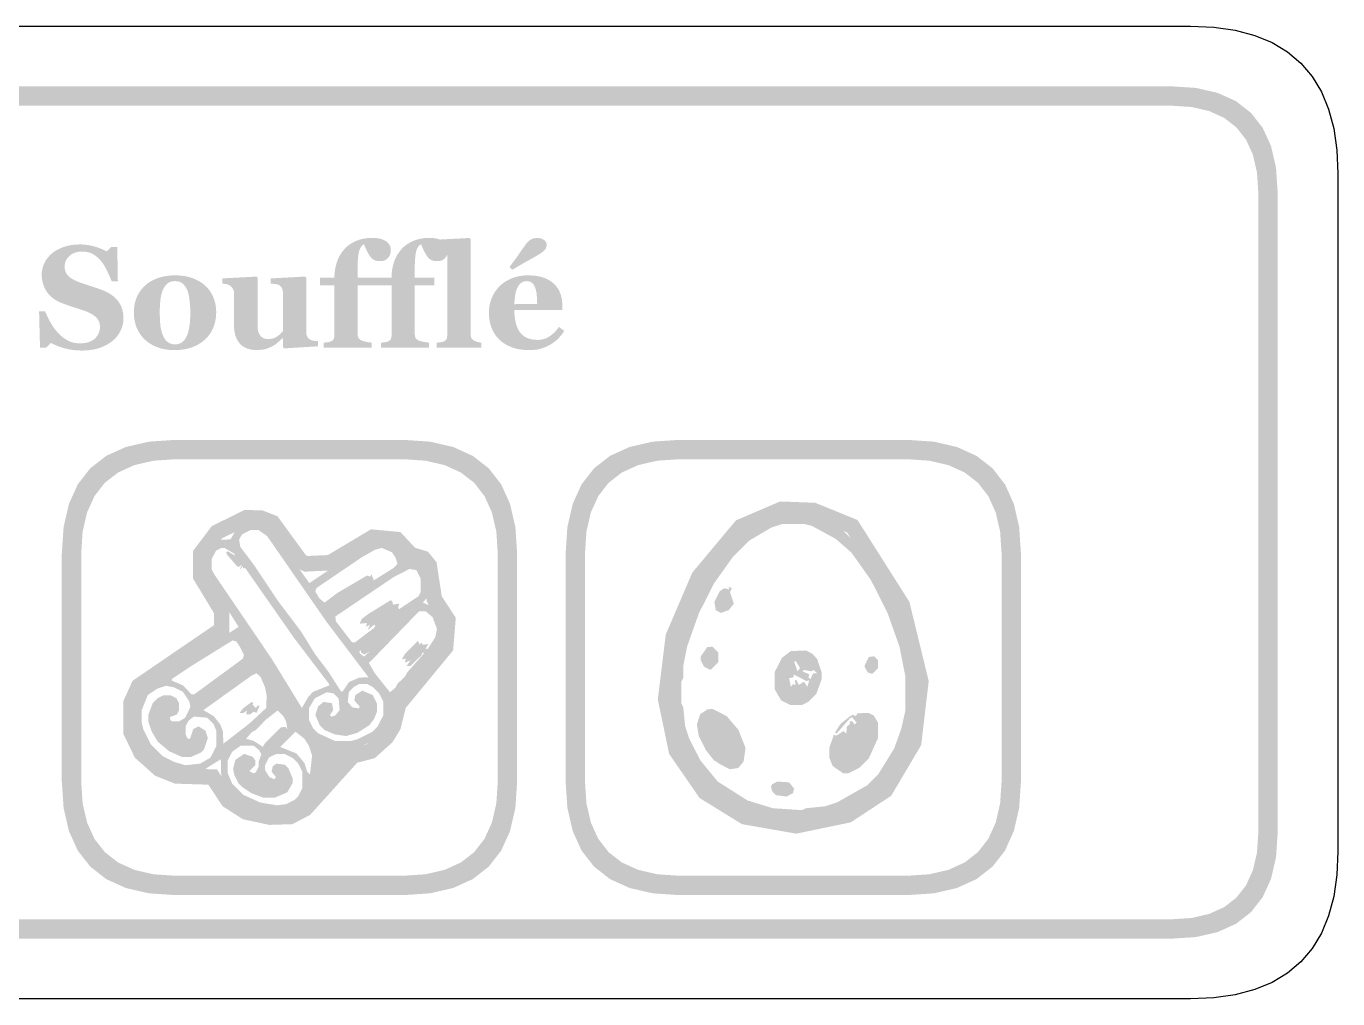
# Model space of a CAD drawing. Header units: millimetres. Extents: x 4 to 272, y 4 to 144.
# Drawn here: x 176.97 to 204.04, y 123.96 to 144.04 of the extents above; entities that cross this region are included whole.
import ezdxf

# ---------------------------------------------------------------- set-up
doc = ezdxf.new("R2010")
doc.units = ezdxf.units.MM
doc.layers.add('CUT', color=1, linetype='Continuous')
doc.layers.add('RASTER', color=7, linetype='Continuous')

msp = doc.modelspace()

# ---------------------------------------------------------------- hatches: boundary and pattern name
at = {"layer": 'RASTER'}
h = msp.add_hatch(color=7, dxfattribs=at)
h.paths.add_polyline_path([(141.2, 140.6), (141.234, 141.116), (141.337, 141.563), (141.509, 141.941), (141.75, 142.25), (142.059, 142.491), (142.438, 142.663), (142.884, 142.766), (143.4, 142.8), (200.6, 142.8), (201.116, 142.766), (201.563, 142.663), (201.941, 142.491), (202.25, 142.25), (202.491, 141.941), (202.663, 141.563), (202.766, 141.116), (202.8, 140.6), (202.8, 127.4), (202.766, 126.884), (202.663, 126.438), (202.491, 126.059), (202.25, 125.75), (201.941, 125.509), (201.563, 125.338), (201.116, 125.234), (200.6, 125.2), (143.4, 125.2), (142.884, 125.234), (142.438, 125.338), (142.059, 125.509), (141.75, 125.75), (141.509, 126.059), (141.337, 126.438), (141.234, 126.884), (141.2, 127.4)])
h.paths.add_polyline_path([(141.6, 140.6), (141.6, 127.4), (141.628, 126.978), (141.712, 126.613), (141.853, 126.303), (142.05, 126.05), (142.303, 125.853), (142.613, 125.713), (142.978, 125.628), (143.4, 125.6), (200.6, 125.6), (201.022, 125.628), (201.388, 125.713), (201.697, 125.853), (201.95, 126.05), (202.147, 126.303), (202.288, 126.613), (202.372, 126.978), (202.4, 127.4), (202.4, 140.6), (202.372, 141.022), (202.288, 141.388), (202.147, 141.697), (201.95, 141.95), (201.697, 142.147), (201.388, 142.288), (201.022, 142.372), (200.6, 142.4), (143.4, 142.4), (142.978, 142.372), (142.613, 142.288), (142.303, 142.147), (142.05, 141.95), (141.853, 141.697), (141.712, 141.388), (141.628, 141.022), (141.6, 140.6)], flags=0)
for points in [[(178.11, 137.344), (178.063, 137.345), (178.016, 137.347), (177.971, 137.351), (177.926, 137.356), (177.882, 137.363), (177.839, 137.371), (177.796, 137.38), (177.755, 137.391), (177.714, 137.403), (177.675, 137.416), (177.638, 137.429), (177.602, 137.442), (177.568, 137.457), (177.536, 137.471), (177.505, 137.487), (177.476, 137.503), (177.375, 137.4), (177.25, 137.4), (177.231, 138.151), (177.357, 138.151), (177.368, 138.125), (177.38, 138.097), (177.392, 138.07), (177.405, 138.042), (177.419, 138.013), (177.434, 137.984), (177.449, 137.955), (177.465, 137.926), (177.482, 137.897), (177.5, 137.868), (177.518, 137.84), (177.536, 137.813), (177.556, 137.787), (177.576, 137.762), (177.596, 137.737), (177.618, 137.713), (177.64, 137.69), (177.664, 137.667), (177.688, 137.645), (177.712, 137.624), (177.738, 137.605), (177.764, 137.587), (177.79, 137.57), (177.818, 137.554), (177.846, 137.539), (177.875, 137.527), (177.906, 137.516), (177.938, 137.508), (177.97, 137.501), (178.005, 137.496), (178.04, 137.493), (178.076, 137.492), (178.125, 137.494), (178.17, 137.498), (178.213, 137.506), (178.252, 137.517), (178.289, 137.53), (178.323, 137.547), (178.354, 137.567), (178.382, 137.59), (178.406, 137.615), (178.428, 137.642), (178.446, 137.67), (178.461, 137.7), (178.473, 137.731), (178.481, 137.764), (178.486, 137.799), (178.488, 137.835), (178.486, 137.865), (178.482, 137.893), (178.475, 137.921), (178.465, 137.947), (178.453, 137.972), (178.437, 137.996), (178.419, 138.018), (178.398, 138.039), (178.374, 138.06), (178.346, 138.079), (178.316, 138.098), (178.283, 138.116), (178.246, 138.134), (178.207, 138.151), (178.164, 138.167), (178.119, 138.182), (178.088, 138.192), (178.058, 138.202), (178.029, 138.211), (178.001, 138.22), (177.973, 138.229), (177.945, 138.238), (177.918, 138.247), (177.892, 138.255), (177.867, 138.264), (177.841, 138.272), (177.817, 138.281), (177.792, 138.29), (177.768, 138.298), (177.744, 138.307), (177.721, 138.316), (177.698, 138.324), (177.648, 138.346), (177.6, 138.371), (177.556, 138.397), (177.516, 138.426), (177.478, 138.457), (177.445, 138.49), (177.414, 138.525), (177.387, 138.563), (177.363, 138.602), (177.342, 138.643), (177.325, 138.685), (177.311, 138.728), (177.299, 138.771), (177.292, 138.817), (177.287, 138.863), (177.285, 138.91), (177.286, 138.941), (177.288, 138.97), (177.293, 139), (177.298, 139.029), (177.306, 139.059), (177.315, 139.087), (177.326, 139.116), (177.338, 139.144), (177.352, 139.172), (177.367, 139.199), (177.384, 139.225), (177.403, 139.25), (177.423, 139.275), (177.444, 139.299), (177.467, 139.323), (177.492, 139.345), (177.517, 139.366), (177.543, 139.385), (177.572, 139.404), (177.602, 139.421), (177.634, 139.438), (177.667, 139.453), (177.702, 139.468), (177.739, 139.482), (177.777, 139.494), (177.816, 139.505), (177.856, 139.514), (177.897, 139.521), (177.938, 139.527), (177.98, 139.531), (178.023, 139.533), (178.067, 139.534), (178.11, 139.534), (178.152, 139.531), (178.194, 139.528), (178.235, 139.522), (178.275, 139.516), (178.314, 139.507), (178.353, 139.498), (178.391, 139.487), (178.428, 139.475), (178.463, 139.463), (178.495, 139.451), (178.526, 139.439), (178.555, 139.427), (178.581, 139.415), (178.606, 139.403), (178.628, 139.391), (178.718, 139.479), (178.845, 139.479), (178.857, 138.77), (178.731, 138.77), (178.72, 138.798), (178.708, 138.827), (178.696, 138.856), (178.683, 138.885), (178.67, 138.914), (178.656, 138.944), (178.642, 138.974), (178.628, 139.003), (178.613, 139.032), (178.598, 139.06), (178.582, 139.087), (178.567, 139.113), (178.551, 139.137), (178.535, 139.16), (178.519, 139.181), (178.502, 139.202), (178.484, 139.222), (178.465, 139.242), (178.446, 139.261), (178.425, 139.278), (178.404, 139.295), (178.382, 139.31), (178.36, 139.324), (178.337, 139.337), (178.313, 139.349), (178.288, 139.359), (178.262, 139.368), (178.235, 139.375), (178.207, 139.381), (178.178, 139.385), (178.148, 139.387), (178.117, 139.388), (178.079, 139.386), (178.042, 139.382), (178.007, 139.375), (177.973, 139.365), (177.942, 139.353), (177.912, 139.338), (177.885, 139.319), (177.859, 139.298), (177.835, 139.275), (177.815, 139.251), (177.797, 139.225), (177.783, 139.198), (177.772, 139.17), (177.765, 139.141), (177.76, 139.11), (177.758, 139.077), (177.76, 139.047), (177.764, 139.018), (177.771, 138.99), (177.78, 138.964), (177.792, 138.939), (177.807, 138.916), (177.825, 138.894), (177.845, 138.874), (177.869, 138.854), (177.895, 138.835), (177.925, 138.817), (177.957, 138.799), (177.992, 138.782), (178.031, 138.766), (178.073, 138.75), (178.117, 138.734), (178.144, 138.725), (178.172, 138.716), (178.199, 138.707), (178.227, 138.698), (178.254, 138.689), (178.282, 138.68), (178.31, 138.67), (178.338, 138.661), (178.366, 138.652), (178.393, 138.643), (178.419, 138.634), (178.445, 138.625), (178.47, 138.617), (178.494, 138.608), (178.517, 138.599), (178.539, 138.591), (178.591, 138.569), (178.639, 138.546), (178.684, 138.521), (178.726, 138.493), (178.765, 138.464), (178.8, 138.433), (178.833, 138.4), (178.862, 138.365), (178.888, 138.327), (178.91, 138.288), (178.929, 138.247), (178.945, 138.203), (178.957, 138.157), (178.966, 138.109), (178.971, 138.059), (178.973, 138.006), (178.972, 137.973), (178.969, 137.94), (178.964, 137.907), (178.957, 137.874), (178.948, 137.841), (178.937, 137.809), (178.924, 137.777), (178.91, 137.746), (178.893, 137.715), (178.875, 137.685), (178.856, 137.657), (178.836, 137.63), (178.814, 137.605), (178.79, 137.581), (178.766, 137.558), (178.74, 137.536), (178.71, 137.514), (178.679, 137.493), (178.647, 137.473), (178.613, 137.455), (178.579, 137.437), (178.543, 137.422), (178.507, 137.407), (178.469, 137.394), (178.429, 137.382), (178.389, 137.372), (178.346, 137.364), (178.302, 137.357), (178.256, 137.351), (178.209, 137.347), (178.16, 137.345), (178.11, 137.344)], [(184.492, 139.42), (184.492, 139.411), (184.491, 139.401), (184.491, 139.392), (184.489, 139.382), (184.488, 139.371), (184.486, 139.361), (184.483, 139.35), (184.48, 139.339), (184.477, 139.329), (184.474, 139.318), (184.47, 139.308), (184.465, 139.299), (184.46, 139.29), (184.455, 139.281), (184.449, 139.273), (184.442, 139.265), (184.435, 139.256), (184.427, 139.248), (184.418, 139.24), (184.41, 139.233), (184.401, 139.226), (184.392, 139.22), (184.383, 139.214), (184.374, 139.209), (184.363, 139.205), (184.352, 139.201), (184.34, 139.197), (184.326, 139.195), (184.311, 139.193), (184.295, 139.191), (184.278, 139.19), (184.259, 139.19), (184.231, 139.191), (184.205, 139.195), (184.179, 139.201), (184.156, 139.21), (184.134, 139.222), (184.114, 139.235), (184.095, 139.252), (184.078, 139.271), (184.061, 139.292), (184.044, 139.318), (184.027, 139.346), (184.01, 139.378), (183.992, 139.413), (183.974, 139.452), (183.956, 139.493), (183.937, 139.539), (183.923, 139.531), (183.909, 139.521), (183.896, 139.509), (183.884, 139.494), (183.872, 139.477), (183.861, 139.457), (183.851, 139.435), (183.842, 139.41), (183.833, 139.38), (183.826, 139.343), (183.819, 139.298), (183.814, 139.246), (183.81, 139.186), (183.807, 139.119), (183.806, 139.045), (183.805, 138.963), (183.805, 138.847), (184.209, 138.847), (184.209, 138.689), (183.808, 138.689), (183.808, 137.68), (183.809, 137.666), (183.81, 137.653), (183.812, 137.641), (183.815, 137.629), (183.818, 137.618), (183.823, 137.609), (183.828, 137.599), (183.834, 137.591), (183.841, 137.584), (183.849, 137.576), (183.857, 137.57), (183.865, 137.564), (183.874, 137.558), (183.883, 137.553), (183.893, 137.549), (183.903, 137.545), (183.912, 137.542), (183.922, 137.539), (183.933, 137.536), (183.944, 137.533), (183.956, 137.531), (183.968, 137.528), (183.982, 137.525), (183.996, 137.522), (184.01, 137.52), (184.023, 137.517), (184.037, 137.515), (184.05, 137.513), (184.062, 137.511), (184.075, 137.51), (184.087, 137.508), (184.098, 137.507), (184.098, 137.4), (183.109, 137.4), (183.109, 137.507), (183.119, 137.508), (183.128, 137.508), (183.138, 137.509), (183.147, 137.51), (183.156, 137.511), (183.165, 137.512), (183.174, 137.513), (183.183, 137.514), (183.192, 137.515), (183.201, 137.517), (183.209, 137.518), (183.217, 137.52), (183.225, 137.522), (183.233, 137.524), (183.24, 137.526), (183.247, 137.529), (183.258, 137.534), (183.269, 137.539), (183.278, 137.544), (183.286, 137.55), (183.294, 137.557), (183.3, 137.564), (183.306, 137.571), (183.311, 137.579), (183.315, 137.588), (183.318, 137.597), (183.321, 137.607), (183.323, 137.618), (183.325, 137.629), (183.327, 137.641), (183.327, 137.653), (183.328, 137.667), (183.328, 138.689), (183.03, 138.689), (183.03, 138.847), (183.328, 138.847), (183.328, 138.886), (183.33, 138.925), (183.334, 138.963), (183.339, 139.002), (183.345, 139.039), (183.353, 139.077), (183.362, 139.114), (183.373, 139.151), (183.385, 139.188), (183.399, 139.223), (183.414, 139.257), (183.431, 139.291), (183.449, 139.323), (183.469, 139.354), (183.491, 139.385), (183.514, 139.414), (183.538, 139.442), (183.563, 139.469), (183.591, 139.494), (183.621, 139.517), (183.652, 139.54), (183.685, 139.561), (183.72, 139.58), (183.757, 139.599), (183.795, 139.615), (183.836, 139.629), (183.877, 139.642), (183.921, 139.651), (183.966, 139.659), (184.013, 139.665), (184.061, 139.668), (184.111, 139.669), (184.155, 139.668), (184.197, 139.665), (184.236, 139.659), (184.272, 139.652), (184.306, 139.642), (184.338, 139.63), (184.366, 139.616), (184.393, 139.6), (184.416, 139.582), (184.436, 139.563), (184.453, 139.543), (184.467, 139.521), (184.478, 139.498), (184.486, 139.473), (184.491, 139.447), (184.492, 139.42)], [(185.671, 139.42), (185.671, 139.411), (185.671, 139.401), (185.67, 139.392), (185.668, 139.382), (185.667, 139.371), (185.665, 139.361), (185.662, 139.35), (185.66, 139.339), (185.657, 139.329), (185.653, 139.318), (185.649, 139.308), (185.644, 139.299), (185.639, 139.29), (185.634, 139.281), (185.628, 139.273), (185.622, 139.265), (185.614, 139.256), (185.606, 139.248), (185.597, 139.24), (185.589, 139.233), (185.58, 139.226), (185.571, 139.22), (185.562, 139.214), (185.553, 139.209), (185.543, 139.205), (185.531, 139.201), (185.519, 139.197), (185.505, 139.195), (185.49, 139.193), (185.474, 139.191), (185.457, 139.19), (185.438, 139.19), (185.41, 139.191), (185.384, 139.195), (185.359, 139.201), (185.335, 139.21), (185.313, 139.222), (185.293, 139.235), (185.274, 139.252), (185.257, 139.271), (185.24, 139.292), (185.223, 139.318), (185.206, 139.346), (185.189, 139.378), (185.171, 139.413), (185.153, 139.452), (185.135, 139.493), (185.116, 139.539), (185.102, 139.531), (185.088, 139.521), (185.075, 139.509), (185.063, 139.494), (185.052, 139.477), (185.041, 139.457), (185.03, 139.435), (185.021, 139.41), (185.012, 139.38), (185.005, 139.343), (184.999, 139.298), (184.994, 139.246), (184.99, 139.186), (184.987, 139.119), (184.985, 139.045), (184.984, 138.963), (184.984, 138.847), (185.389, 138.847), (185.389, 138.689), (184.987, 138.689), (184.987, 137.68), (184.988, 137.666), (184.989, 137.653), (184.991, 137.641), (184.994, 137.629), (184.998, 137.618), (185.002, 137.609), (185.007, 137.599), (185.014, 137.591), (185.021, 137.584), (185.028, 137.576), (185.036, 137.57), (185.044, 137.564), (185.053, 137.558), (185.062, 137.553), (185.072, 137.549), (185.083, 137.545), (185.092, 137.542), (185.101, 137.539), (185.112, 137.536), (185.123, 137.533), (185.135, 137.531), (185.148, 137.528), (185.161, 137.525), (185.175, 137.522), (185.189, 137.52), (185.203, 137.517), (185.216, 137.515), (185.229, 137.513), (185.242, 137.511), (185.254, 137.51), (185.266, 137.508), (185.277, 137.507), (185.277, 137.4), (184.289, 137.4), (184.289, 137.507), (184.298, 137.508), (184.307, 137.508), (184.317, 137.509), (184.326, 137.51), (184.335, 137.511), (184.344, 137.512), (184.354, 137.513), (184.363, 137.514), (184.371, 137.515), (184.38, 137.517), (184.388, 137.518), (184.396, 137.52), (184.404, 137.522), (184.412, 137.524), (184.419, 137.526), (184.426, 137.529), (184.438, 137.534), (184.448, 137.539), (184.457, 137.544), (184.466, 137.55), (184.473, 137.557), (184.48, 137.564), (184.485, 137.571), (184.49, 137.579), (184.494, 137.588), (184.497, 137.597), (184.5, 137.607), (184.503, 137.618), (184.504, 137.629), (184.506, 137.641), (184.507, 137.653), (184.507, 137.667), (184.507, 138.689), (184.209, 138.689), (184.209, 138.847), (184.507, 138.847), (184.508, 138.886), (184.51, 138.925), (184.513, 138.963), (184.518, 139.002), (184.525, 139.039), (184.532, 139.077), (184.542, 139.114), (184.552, 139.151), (184.564, 139.188), (184.578, 139.223), (184.593, 139.257), (184.61, 139.291), (184.628, 139.323), (184.648, 139.354), (184.67, 139.385), (184.693, 139.414), (184.717, 139.442), (184.743, 139.469), (184.77, 139.494), (184.8, 139.517), (184.831, 139.54), (184.864, 139.561), (184.899, 139.58), (184.936, 139.599), (184.975, 139.615), (185.015, 139.629), (185.057, 139.642), (185.1, 139.651), (185.145, 139.659), (185.192, 139.665), (185.24, 139.668), (185.291, 139.669), (185.335, 139.668), (185.376, 139.665), (185.415, 139.659), (185.452, 139.652), (185.486, 139.642), (185.517, 139.63), (185.546, 139.616), (185.572, 139.6), (185.595, 139.582), (185.615, 139.563), (185.632, 139.543), (185.646, 139.521), (185.657, 139.498), (185.665, 139.473), (185.67, 139.447), (185.671, 139.42)], [(186.357, 137.4), (185.438, 137.4), (185.438, 137.507), (185.448, 137.508), (185.457, 137.508), (185.467, 137.509), (185.476, 137.51), (185.485, 137.511), (185.494, 137.512), (185.503, 137.513), (185.512, 137.514), (185.521, 137.515), (185.53, 137.517), (185.538, 137.518), (185.546, 137.52), (185.554, 137.522), (185.562, 137.524), (185.569, 137.526), (185.576, 137.529), (185.587, 137.534), (185.598, 137.539), (185.607, 137.544), (185.616, 137.55), (185.623, 137.557), (185.63, 137.564), (185.635, 137.571), (185.64, 137.579), (185.644, 137.588), (185.647, 137.597), (185.65, 137.607), (185.653, 137.618), (185.654, 137.629), (185.656, 137.641), (185.656, 137.653), (185.657, 137.667), (185.657, 139.29), (185.656, 139.303), (185.655, 139.317), (185.654, 139.33), (185.651, 139.343), (185.648, 139.356), (185.644, 139.369), (185.639, 139.381), (185.634, 139.393), (185.628, 139.404), (185.622, 139.415), (185.615, 139.425), (185.607, 139.435), (185.6, 139.444), (185.591, 139.452), (185.583, 139.459), (185.573, 139.465), (185.565, 139.47), (185.557, 139.475), (185.547, 139.48), (185.536, 139.484), (185.525, 139.489), (185.512, 139.493), (185.499, 139.498), (185.485, 139.502), (185.47, 139.506), (185.456, 139.51), (185.442, 139.513), (185.429, 139.516), (185.416, 139.518), (185.403, 139.52), (185.391, 139.522), (185.38, 139.523), (185.38, 139.629), (186.117, 139.668), (186.139, 139.644), (186.139, 137.686), (186.139, 137.672), (186.14, 137.66), (186.141, 137.648), (186.143, 137.637), (186.146, 137.626), (186.149, 137.616), (186.153, 137.606), (186.158, 137.598), (186.163, 137.59), (186.169, 137.582), (186.175, 137.575), (186.183, 137.568), (186.191, 137.561), (186.199, 137.555), (186.209, 137.55), (186.219, 137.545), (186.227, 137.542), (186.234, 137.539), (186.242, 137.536), (186.249, 137.533), (186.257, 137.53), (186.265, 137.527), (186.273, 137.524), (186.281, 137.522), (186.289, 137.519), (186.298, 137.517), (186.307, 137.515), (186.316, 137.513), (186.326, 137.511), (186.336, 137.509), (186.346, 137.508), (186.357, 137.507)], [(182.988, 137.431), (182.289, 137.388), (182.267, 137.409), (182.267, 137.601), (182.258, 137.601), (182.246, 137.589), (182.234, 137.578), (182.221, 137.567), (182.209, 137.556), (182.197, 137.545), (182.185, 137.534), (182.173, 137.523), (182.161, 137.512), (182.149, 137.501), (182.136, 137.491), (182.123, 137.481), (182.109, 137.471), (182.094, 137.461), (182.079, 137.452), (182.064, 137.443), (182.047, 137.434), (182.029, 137.424), (182.011, 137.415), (181.992, 137.407), (181.975, 137.399), (181.957, 137.392), (181.94, 137.386), (181.923, 137.38), (181.906, 137.375), (181.888, 137.371), (181.869, 137.367), (181.847, 137.363), (181.824, 137.361), (181.799, 137.359), (181.772, 137.357), (181.743, 137.356), (181.712, 137.356), (181.658, 137.358), (181.608, 137.364), (181.561, 137.375), (181.517, 137.389), (181.476, 137.408), (181.438, 137.431), (181.404, 137.458), (181.373, 137.489), (181.345, 137.524), (181.321, 137.563), (181.301, 137.605), (181.284, 137.65), (181.271, 137.699), (181.262, 137.751), (181.257, 137.807), (181.255, 137.866), (181.255, 138.525), (181.255, 138.539), (181.254, 138.552), (181.252, 138.565), (181.249, 138.577), (181.246, 138.588), (181.243, 138.599), (181.238, 138.609), (181.233, 138.618), (181.227, 138.627), (181.221, 138.635), (181.214, 138.644), (181.207, 138.652), (181.2, 138.66), (181.192, 138.667), (181.183, 138.675), (181.174, 138.682), (181.167, 138.687), (181.159, 138.692), (181.15, 138.696), (181.141, 138.701), (181.131, 138.704), (181.12, 138.708), (181.11, 138.711), (181.098, 138.713), (181.087, 138.716), (181.075, 138.718), (181.064, 138.719), (181.053, 138.721), (181.043, 138.723), (181.033, 138.724), (181.023, 138.725), (181.013, 138.726), (181.013, 138.833), (181.724, 138.871), (181.74, 138.849), (181.74, 137.875), (181.741, 137.838), (181.743, 137.804), (181.748, 137.773), (181.754, 137.744), (181.762, 137.717), (181.772, 137.693), (181.784, 137.671), (181.798, 137.652), (181.813, 137.635), (181.829, 137.621), (181.847, 137.608), (181.866, 137.598), (181.887, 137.59), (181.909, 137.585), (181.932, 137.581), (181.957, 137.58), (181.982, 137.581), (182.007, 137.584), (182.032, 137.588), (182.055, 137.594), (182.078, 137.601), (182.101, 137.611), (182.122, 137.622), (182.143, 137.634), (182.163, 137.648), (182.182, 137.662), (182.199, 137.676), (182.215, 137.69), (182.229, 137.705), (182.242, 137.72), (182.254, 137.735), (182.264, 137.75), (182.264, 138.54), (182.264, 138.552), (182.263, 138.564), (182.261, 138.576), (182.259, 138.587), (182.257, 138.598), (182.253, 138.609), (182.25, 138.619), (182.245, 138.629), (182.24, 138.639), (182.234, 138.648), (182.228, 138.657), (182.222, 138.665), (182.214, 138.673), (182.207, 138.68), (182.198, 138.687), (182.189, 138.693), (182.183, 138.698), (182.175, 138.702), (182.166, 138.705), (182.157, 138.708), (182.148, 138.711), (182.137, 138.713), (182.126, 138.715), (182.114, 138.717), (182.102, 138.718), (182.089, 138.72), (182.077, 138.721), (182.064, 138.722), (182.052, 138.723), (182.039, 138.724), (182.026, 138.725), (182.014, 138.726), (182.014, 138.833), (182.724, 138.871), (182.746, 138.849), (182.746, 137.718), (182.746, 137.705), (182.747, 137.693), (182.749, 137.682), (182.751, 137.67), (182.754, 137.66), (182.758, 137.65), (182.762, 137.64), (182.767, 137.631), (182.772, 137.622), (182.778, 137.613), (182.785, 137.605), (182.792, 137.598), (182.8, 137.59), (182.808, 137.583), (182.817, 137.576), (182.827, 137.57), (182.834, 137.566), (182.842, 137.562), (182.85, 137.558), (182.859, 137.555), (182.868, 137.552), (182.878, 137.55), (182.888, 137.548), (182.899, 137.546), (182.91, 137.544), (182.921, 137.543), (182.933, 137.542), (182.944, 137.54), (182.955, 137.54), (182.966, 137.539), (182.977, 137.538), (182.988, 137.538)]]:
    msp.add_hatch(color=7, dxfattribs=at).paths.add_polyline_path(points)
h = msp.add_hatch(color=7, dxfattribs=at)
h.paths.add_polyline_path([(188.072, 137.75), (188.059, 137.729), (188.045, 137.709), (188.031, 137.689), (188.016, 137.669), (188, 137.649), (187.983, 137.63), (187.966, 137.611), (187.948, 137.593), (187.93, 137.574), (187.911, 137.557), (187.891, 137.54), (187.871, 137.524), (187.85, 137.508), (187.829, 137.494), (187.806, 137.479), (187.784, 137.466), (187.759, 137.452), (187.734, 137.44), (187.71, 137.428), (187.685, 137.417), (187.66, 137.407), (187.635, 137.398), (187.61, 137.389), (187.585, 137.382), (187.56, 137.375), (187.533, 137.369), (187.506, 137.364), (187.477, 137.36), (187.448, 137.357), (187.418, 137.355), (187.387, 137.354), (187.354, 137.353), (187.301, 137.354), (187.25, 137.357), (187.2, 137.362), (187.153, 137.369), (187.107, 137.377), (187.063, 137.388), (187.021, 137.4), (186.98, 137.415), (186.942, 137.431), (186.905, 137.448), (186.87, 137.467), (186.836, 137.487), (186.805, 137.508), (186.775, 137.531), (186.747, 137.555), (186.72, 137.58), (186.695, 137.607), (186.672, 137.635), (186.651, 137.663), (186.631, 137.694), (186.612, 137.725), (186.596, 137.757), (186.581, 137.791), (186.567, 137.826), (186.555, 137.861), (186.545, 137.898), (186.536, 137.935), (186.529, 137.973), (186.524, 138.012), (186.52, 138.051), (186.517, 138.091), (186.517, 138.132), (186.517, 138.17), (186.52, 138.206), (186.524, 138.243), (186.53, 138.279), (186.538, 138.314), (186.548, 138.35), (186.559, 138.384), (186.572, 138.419), (186.586, 138.453), (186.602, 138.485), (186.619, 138.517), (186.638, 138.548), (186.658, 138.578), (186.68, 138.607), (186.703, 138.635), (186.728, 138.663), (186.753, 138.688), (186.781, 138.712), (186.81, 138.735), (186.84, 138.757), (186.872, 138.777), (186.906, 138.796), (186.942, 138.814), (186.979, 138.831), (187.017, 138.846), (187.057, 138.859), (187.098, 138.87), (187.139, 138.879), (187.182, 138.887), (187.226, 138.892), (187.272, 138.895), (187.318, 138.896), (187.368, 138.895), (187.416, 138.892), (187.461, 138.889), (187.505, 138.883), (187.546, 138.876), (187.584, 138.868), (187.621, 138.857), (187.655, 138.846), (187.687, 138.833), (187.718, 138.819), (187.747, 138.803), (187.775, 138.786), (187.802, 138.769), (187.827, 138.75), (187.851, 138.729), (187.873, 138.708), (187.893, 138.687), (187.912, 138.664), (187.929, 138.641), (187.945, 138.617), (187.96, 138.592), (187.973, 138.566), (187.984, 138.539), (187.995, 138.511), (188.004, 138.483), (188.011, 138.454), (188.018, 138.424), (188.023, 138.395), (188.027, 138.365), (188.03, 138.335), (188.032, 138.304), (188.033, 138.273), (188.033, 138.178), (187.042, 138.178), (187.044, 138.105), (187.05, 138.037), (187.059, 137.973), (187.071, 137.913), (187.088, 137.859), (187.108, 137.808), (187.131, 137.762), (187.158, 137.721), (187.189, 137.684), (187.225, 137.652), (187.264, 137.625), (187.308, 137.603), (187.356, 137.586), (187.408, 137.574), (187.465, 137.567), (187.526, 137.564), (187.56, 137.565), (187.593, 137.569), (187.625, 137.575), (187.657, 137.583), (187.687, 137.594), (187.717, 137.606), (187.746, 137.622), (187.773, 137.64), (187.8, 137.659), (187.826, 137.68), (187.851, 137.702), (187.875, 137.725), (187.898, 137.75), (187.92, 137.775), (187.941, 137.802), (187.961, 137.831)])
h.paths.add_polyline_path([(187.513, 138.307), (187.513, 138.329), (187.512, 138.351), (187.511, 138.373), (187.51, 138.396), (187.509, 138.418), (187.508, 138.441), (187.506, 138.464), (187.504, 138.487), (187.502, 138.509), (187.499, 138.531), (187.495, 138.551), (187.492, 138.571), (187.488, 138.589), (187.483, 138.606), (187.478, 138.623), (187.473, 138.638), (187.467, 138.654), (187.46, 138.67), (187.452, 138.685), (187.444, 138.698), (187.435, 138.711), (187.425, 138.722), (187.416, 138.732), (187.405, 138.742), (187.394, 138.75), (187.382, 138.757), (187.369, 138.763), (187.356, 138.768), (187.342, 138.772), (187.327, 138.775), (187.312, 138.776), (187.296, 138.777), (187.268, 138.775), (187.242, 138.77), (187.218, 138.761), (187.194, 138.748), (187.173, 138.732), (187.152, 138.713), (187.133, 138.689), (187.116, 138.663), (187.1, 138.632), (187.086, 138.597), (187.074, 138.558), (187.064, 138.515), (187.056, 138.468), (187.049, 138.416), (187.045, 138.361), (187.042, 138.301)], flags=0)
h.paths.add_polyline_path([(187.708, 139.539), (187.707, 139.523), (187.706, 139.507), (187.703, 139.493), (187.7, 139.479), (187.696, 139.466), (187.691, 139.454), (187.685, 139.443), (187.677, 139.432), (187.669, 139.422), (187.66, 139.412), (187.65, 139.402), (187.638, 139.392), (187.626, 139.381), (187.612, 139.371), (187.597, 139.36), (187.582, 139.35), (187.562, 139.337), (187.54, 139.324), (187.516, 139.309), (187.489, 139.293), (187.459, 139.276), (187.427, 139.258), (187.392, 139.238), (187.354, 139.217), (187.315, 139.195), (187.274, 139.172), (187.232, 139.148), (187.189, 139.123), (187.144, 139.097), (187.099, 139.07), (187.051, 139.042), (187.003, 139.013), (186.941, 139.068), (186.973, 139.11), (187.002, 139.15), (187.03, 139.187), (187.056, 139.222), (187.08, 139.256), (187.102, 139.286), (187.122, 139.315), (187.141, 139.342), (187.158, 139.367), (187.175, 139.391), (187.191, 139.414), (187.206, 139.436), (187.221, 139.457), (187.235, 139.477), (187.249, 139.497), (187.262, 139.515), (187.278, 139.537), (187.293, 139.556), (187.309, 139.574), (187.324, 139.59), (187.339, 139.604), (187.353, 139.617), (187.368, 139.627), (187.382, 139.636), (187.397, 139.643), (187.413, 139.65), (187.429, 139.655), (187.446, 139.66), (187.465, 139.663), (187.484, 139.666), (187.504, 139.667), (187.524, 139.668), (187.542, 139.667), (187.559, 139.665), (187.575, 139.662), (187.591, 139.658), (187.607, 139.653), (187.622, 139.646), (187.637, 139.638), (187.651, 139.629), (187.664, 139.62), (187.676, 139.61), (187.685, 139.599), (187.693, 139.588), (187.7, 139.576), (187.704, 139.564), (187.707, 139.552), (187.708, 139.539)])
h = msp.add_hatch(color=7, dxfattribs=at)
h.paths.add_polyline_path([(180.665, 138.68), (180.691, 138.654), (180.716, 138.627), (180.739, 138.599), (180.76, 138.569), (180.78, 138.538), (180.798, 138.506), (180.815, 138.473), (180.83, 138.439), (180.843, 138.403), (180.855, 138.367), (180.865, 138.33), (180.873, 138.292), (180.879, 138.254), (180.884, 138.214), (180.886, 138.175), (180.887, 138.134), (180.886, 138.094), (180.884, 138.054), (180.879, 138.015), (180.873, 137.976), (180.865, 137.938), (180.855, 137.9), (180.844, 137.863), (180.831, 137.827), (180.816, 137.792), (180.799, 137.757), (180.781, 137.725), (180.761, 137.693), (180.74, 137.663), (180.717, 137.634), (180.692, 137.606), (180.666, 137.58), (180.636, 137.554), (180.605, 137.528), (180.573, 137.505), (180.539, 137.483), (180.504, 137.463), (180.467, 137.444), (180.429, 137.427), (180.39, 137.412), (180.349, 137.398), (180.307, 137.386), (180.263, 137.376), (180.218, 137.368), (180.171, 137.361), (180.123, 137.357), (180.074, 137.354), (180.023, 137.353), (179.979, 137.354), (179.935, 137.356), (179.893, 137.36), (179.851, 137.366), (179.811, 137.373), (179.771, 137.382), (179.732, 137.392), (179.694, 137.404), (179.657, 137.418), (179.621, 137.433), (179.586, 137.45), (179.553, 137.468), (179.52, 137.489), (179.488, 137.51), (179.458, 137.533), (179.428, 137.558), (179.401, 137.583), (179.375, 137.61), (179.351, 137.638), (179.329, 137.668), (179.307, 137.699), (179.288, 137.731), (179.269, 137.765), (179.252, 137.801), (179.237, 137.837), (179.224, 137.875), (179.213, 137.914), (179.204, 137.954), (179.197, 137.994), (179.192, 138.036), (179.189, 138.079), (179.188, 138.124), (179.189, 138.167), (179.192, 138.209), (179.196, 138.25), (179.202, 138.29), (179.21, 138.328), (179.22, 138.365), (179.231, 138.402), (179.244, 138.436), (179.259, 138.47), (179.276, 138.503), (179.295, 138.535), (179.315, 138.566), (179.337, 138.596), (179.361, 138.625), (179.386, 138.653), (179.414, 138.68), (179.441, 138.705), (179.471, 138.729), (179.502, 138.751), (179.535, 138.771), (179.569, 138.79), (179.605, 138.808), (179.642, 138.824), (179.681, 138.839), (179.721, 138.852), (179.763, 138.864), (179.805, 138.874), (179.849, 138.882), (179.894, 138.888), (179.94, 138.892), (179.988, 138.895), (180.036, 138.896), (180.087, 138.895), (180.136, 138.892), (180.183, 138.888), (180.229, 138.882), (180.273, 138.874), (180.316, 138.864), (180.357, 138.852), (180.397, 138.839), (180.436, 138.824), (180.472, 138.808), (180.508, 138.79), (180.542, 138.771), (180.575, 138.751), (180.606, 138.729), (180.636, 138.705), (180.665, 138.68)])
h.paths.add_polyline_path([(180.29, 137.665), (180.297, 137.686), (180.305, 137.708), (180.311, 137.732), (180.318, 137.756), (180.323, 137.781), (180.328, 137.808), (180.333, 137.836), (180.337, 137.864), (180.341, 137.894), (180.344, 137.925), (180.347, 137.958), (180.349, 137.991), (180.35, 138.026), (180.352, 138.062), (180.352, 138.099), (180.353, 138.137), (180.352, 138.163), (180.352, 138.19), (180.35, 138.218), (180.349, 138.247), (180.347, 138.276), (180.344, 138.307), (180.341, 138.339), (180.338, 138.371), (180.334, 138.403), (180.33, 138.434), (180.325, 138.462), (180.32, 138.489), (180.314, 138.514), (180.308, 138.538), (180.301, 138.559), (180.294, 138.579), (180.285, 138.602), (180.275, 138.623), (180.264, 138.643), (180.252, 138.662), (180.239, 138.679), (180.226, 138.695), (180.212, 138.71), (180.197, 138.724), (180.18, 138.737), (180.163, 138.747), (180.145, 138.756), (180.126, 138.764), (180.106, 138.77), (180.085, 138.774), (180.062, 138.776), (180.039, 138.777), (180.014, 138.776), (179.99, 138.773), (179.967, 138.769), (179.945, 138.763), (179.925, 138.755), (179.907, 138.745), (179.889, 138.733), (179.873, 138.72), (179.858, 138.705), (179.843, 138.689), (179.83, 138.672), (179.818, 138.654), (179.806, 138.635), (179.795, 138.615), (179.786, 138.594), (179.777, 138.572), (179.769, 138.551), (179.763, 138.528), (179.756, 138.505), (179.751, 138.481), (179.746, 138.456), (179.741, 138.431), (179.738, 138.404), (179.734, 138.376), (179.732, 138.348), (179.729, 138.32), (179.727, 138.291), (179.726, 138.262), (179.724, 138.233), (179.723, 138.203), (179.723, 138.173), (179.723, 138.143), (179.723, 138.104), (179.723, 138.066), (179.724, 138.031), (179.725, 137.997), (179.727, 137.965), (179.728, 137.934), (179.731, 137.905), (179.733, 137.878), (179.736, 137.852), (179.74, 137.826), (179.745, 137.8), (179.75, 137.773), (179.757, 137.747), (179.765, 137.721), (179.773, 137.694), (179.783, 137.668), (179.792, 137.646), (179.801, 137.625), (179.812, 137.605), (179.824, 137.587), (179.836, 137.569), (179.85, 137.553), (179.864, 137.538), (179.879, 137.525), (179.896, 137.512), (179.913, 137.501), (179.931, 137.492), (179.951, 137.485), (179.971, 137.479), (179.993, 137.475), (180.015, 137.473), (180.039, 137.472), (180.061, 137.473), (180.081, 137.475), (180.101, 137.479), (180.121, 137.484), (180.139, 137.491), (180.157, 137.499), (180.174, 137.509), (180.19, 137.521), (180.205, 137.534), (180.22, 137.548), (180.233, 137.564), (180.246, 137.581), (180.258, 137.6), (180.27, 137.62), (180.28, 137.642), (180.29, 137.665)], flags=0)
h = msp.add_hatch(color=7, dxfattribs=at)
h.paths.add_polyline_path([(177.7, 133.15), (177.737, 133.701), (177.847, 134.178), (178.03, 134.582), (178.288, 134.913), (178.618, 135.17), (179.022, 135.353), (179.499, 135.463), (180.05, 135.5), (184.75, 135.5), (185.301, 135.463), (185.778, 135.353), (186.182, 135.17), (186.513, 134.913), (186.77, 134.582), (186.953, 134.178), (187.063, 133.701), (187.1, 133.15), (187.1, 128.45), (187.063, 127.899), (186.953, 127.422), (186.77, 127.018), (186.513, 126.688), (186.182, 126.43), (185.778, 126.247), (185.301, 126.137), (184.75, 126.1), (180.05, 126.1), (179.499, 126.137), (179.022, 126.247), (178.618, 126.43), (178.288, 126.688), (178.03, 127.018), (177.847, 127.422), (177.737, 127.899), (177.7, 128.45)])
h.paths.add_polyline_path([(178.1, 133.15), (178.1, 128.45), (178.13, 127.993), (178.222, 127.597), (178.374, 127.262), (178.588, 126.988), (178.862, 126.774), (179.197, 126.622), (179.593, 126.53), (180.05, 126.5), (184.75, 126.5), (185.207, 126.53), (185.603, 126.622), (185.938, 126.774), (186.213, 126.988), (186.426, 127.262), (186.578, 127.597), (186.67, 127.993), (186.7, 128.45), (186.7, 133.15), (186.67, 133.607), (186.578, 134.003), (186.426, 134.338), (186.213, 134.613), (185.938, 134.826), (185.603, 134.978), (185.207, 135.07), (184.75, 135.1), (180.05, 135.1), (179.593, 135.07), (179.197, 134.978), (178.862, 134.826), (178.587, 134.613), (178.374, 134.338), (178.222, 134.003), (178.13, 133.607), (178.1, 133.15)], flags=0)
h = msp.add_hatch(color=7, dxfattribs=at)
h.paths.add_polyline_path([(188.1, 133.15), (188.137, 133.701), (188.247, 134.178), (188.43, 134.582), (188.688, 134.913), (189.018, 135.17), (189.422, 135.353), (189.899, 135.463), (190.45, 135.5), (195.15, 135.5), (195.701, 135.463), (196.178, 135.353), (196.582, 135.17), (196.913, 134.913), (197.17, 134.582), (197.353, 134.178), (197.463, 133.701), (197.5, 133.15), (197.5, 128.45), (197.463, 127.899), (197.353, 127.422), (197.17, 127.018), (196.913, 126.688), (196.582, 126.43), (196.178, 126.247), (195.701, 126.137), (195.15, 126.1), (190.45, 126.1), (189.899, 126.137), (189.422, 126.247), (189.018, 126.43), (188.687, 126.688), (188.43, 127.018), (188.247, 127.422), (188.137, 127.899), (188.1, 128.45)])
h.paths.add_polyline_path([(188.5, 133.15), (188.5, 128.45), (188.53, 127.993), (188.622, 127.597), (188.774, 127.262), (188.987, 126.988), (189.262, 126.774), (189.597, 126.622), (189.993, 126.53), (190.45, 126.5), (195.15, 126.5), (195.607, 126.53), (196.003, 126.622), (196.338, 126.774), (196.612, 126.988), (196.826, 127.262), (196.978, 127.597), (197.07, 127.993), (197.1, 128.45), (197.1, 133.15), (197.07, 133.607), (196.978, 134.003), (196.826, 134.338), (196.613, 134.613), (196.338, 134.826), (196.003, 134.978), (195.607, 135.07), (195.15, 135.1), (190.45, 135.1), (189.993, 135.07), (189.597, 134.978), (189.262, 134.826), (188.987, 134.613), (188.774, 134.338), (188.622, 134.003), (188.53, 133.607), (188.5, 133.15)], flags=0)
h = msp.add_hatch(color=7, dxfattribs=at)
h.paths.add_polyline_path([(181.472, 134.052), (181.841, 134.044), (182.152, 133.923), (182.736, 133.122), (182.775, 133.102), (183.191, 133.121), (184.082, 133.653), (184.69, 133.596), (184.993, 133.272), (185.256, 133.193), (185.436, 132.974), (185.544, 132.269), (185.833, 131.827), (185.778, 131.153), (184.801, 129.967), (184.69, 129.523), (184.524, 129.254), (184.16, 128.928), (183.797, 128.833), (182.826, 127.756), (182.46, 127.565), (181.982, 127.55), (181.439, 127.667), (181.018, 127.936), (180.726, 128.38), (180.035, 128.402), (179.624, 128.567), (179.208, 128.938), (178.971, 129.428), (178.971, 130.109), (179.161, 130.526), (180.839, 131.672), (180.839, 131.925), (180.41, 132.634), (180.41, 133.208), (180.797, 133.72)])
h.paths.add_polyline_path([(181.543, 133.73), (181.006, 133.466), (180.73, 133.101), (180.73, 132.724), (181.159, 132.014), (181.159, 131.503), (179.415, 130.312), (179.291, 130.039), (179.291, 129.502), (179.468, 129.135), (179.795, 128.843), (180.101, 128.72), (180.903, 128.695), (181.248, 128.169), (181.563, 127.968), (182.011, 127.871), (182.377, 127.883), (182.627, 128.013), (183.624, 129.119), (184.004, 129.218), (184.276, 129.462), (184.392, 129.648), (184.508, 130.115), (185.467, 131.279), (185.505, 131.743), (185.238, 132.152), (185.133, 132.839), (185.071, 132.915), (184.819, 132.99), (184.539, 133.289), (184.156, 133.325), (183.286, 132.806), (182.704, 132.778), (182.522, 132.872), (181.948, 133.658), (181.777, 133.725), (181.543, 133.73)], flags=0)
h = msp.add_hatch(color=7, dxfattribs=at)
h.paths.add_polyline_path([(192.529, 134.228), (193.252, 134.201), (194.126, 133.845), (195.197, 132.155), (195.596, 130.518), (195.44, 129.197), (194.821, 128.151), (193.988, 127.603), (192.863, 127.369), (191.741, 127.565), (190.866, 128.105), (190.237, 129.016), (190.004, 130.139), (190.167, 131.479), (190.716, 132.76), (191.616, 133.837)])
h.paths.add_polyline_path([(192.589, 133.905), (191.812, 133.573), (190.992, 132.591), (190.479, 131.395), (190.328, 130.153), (190.537, 129.144), (191.091, 128.342), (191.857, 127.869), (192.858, 127.695), (193.864, 127.904), (194.583, 128.377), (195.13, 129.301), (195.272, 130.498), (194.899, 132.029), (193.911, 133.588), (193.184, 133.883), (192.589, 133.905)], flags=0)
h = msp.add_hatch(color=7, dxfattribs=at)
h.paths.add_polyline_path([(181.538, 133.794), (181.762, 133.804), (182.006, 133.68), (182.81, 132.542), (183.861, 133.245), (184.173, 133.402), (184.44, 133.402), (184.618, 133.312), (184.685, 133.245), (184.799, 133.024), (185.01, 133), (185.154, 132.91), (185.277, 132.666), (185.277, 132.364), (185.22, 132.22), (185.154, 132.14), (185.388, 132.039), (185.488, 131.939), (185.612, 131.628), (185.579, 131.393), (185.421, 131.115), (184.531, 130.064), (184.507, 129.82), (184.44, 129.619), (184.35, 129.475), (184.116, 129.274), (183.66, 129.093), (183.513, 128.906), (183.326, 128.725), (183.279, 128.638), (183.024, 128.39), (182.977, 128.303), (182.609, 127.935), (182.365, 127.811), (181.896, 127.811), (181.561, 127.911), (181.283, 128.069), (181.149, 128.203), (181.025, 128.414), (180.992, 128.514), (180.982, 128.906), (180.624, 128.681), (180.389, 128.615), (180.122, 128.648), (179.743, 128.805), (179.643, 128.872), (179.375, 129.174), (179.218, 129.518), (179.218, 129.686), (179.184, 129.753), (179.251, 130.121), (179.408, 130.399), (181.35, 131.638), (180.969, 132.24), (180.781, 132.488), (180.657, 132.733), (180.624, 132.967), (180.734, 133.258), (180.815, 133.345), (180.992, 133.436), (181.183, 133.446), (181.317, 133.68)])
h.paths.add_polyline_path([(181.595, 133.636), (181.417, 133.546), (181.36, 133.436), (181.384, 133.292), (181.672, 132.91), (182.154, 132.187), (182.643, 131.537), (182.924, 131.082), (183.212, 130.7), (183.459, 130.312), (183.493, 130.299), (183.627, 130.499), (183.838, 130.59), (184.029, 130.6), (183.158, 131.752), (181.939, 133.513), (181.762, 133.636)], flags=0)
h.paths.add_polyline_path([(180.992, 133.268), (180.882, 133.211), (180.791, 133.034), (180.791, 132.833), (180.848, 132.722), (182.04, 130.968), (182.656, 129.964), (182.79, 130.198), (182.89, 130.299), (183.225, 130.432), (183.212, 130.466), (182.489, 131.417), (181.484, 132.856), (181.437, 132.843), (181.437, 132.89), (181.37, 132.81), (181.417, 132.923), (181.35, 132.876), (181.317, 132.89), (181.116, 133.124), (181.092, 133.168), (181.126, 133.201), (181.27, 133.111), (181.27, 133.144), (181.059, 133.268)], flags=0)
h.paths.add_polyline_path([(184.306, 133.268), (184.173, 133.235), (183.895, 133.077), (182.957, 132.441), (182.934, 132.364), (183.024, 132.22), (183.125, 132.14), (183.392, 132.341), (183.962, 132.676), (184.005, 132.699), (184.062, 132.676), (184.096, 132.722), (184.139, 132.599), (184.551, 132.856), (184.631, 132.943), (184.584, 133.077), (184.517, 133.178)], flags=0)
h.paths.add_polyline_path([(184.876, 132.833), (184.564, 132.676), (183.346, 131.852), (183.359, 131.752), (183.694, 131.316), (183.747, 131.316), (184.149, 131.618), (184.173, 131.661), (184.149, 131.685), (184.015, 131.571), (184.062, 131.685), (183.982, 131.638), (183.995, 131.718), (183.848, 131.705), (183.895, 131.805), (184.029, 131.906), (184.484, 132.187), (184.517, 132.173), (184.541, 132.096), (184.665, 132.12), (184.641, 132.029), (184.665, 132.006), (185.066, 132.274), (185.11, 132.364), (185.11, 132.632), (185.02, 132.81)], flags=0)
h.paths.add_polyline_path([(185.077, 131.962), (184.039, 130.891), (184.163, 130.68), (184.474, 130.289), (184.584, 130.379), (184.631, 130.466), (184.785, 130.613), (184.832, 130.7), (185.177, 131.092), (185.154, 131.115), (185.12, 131.048), (184.899, 130.834), (184.819, 130.834), (184.899, 130.948), (184.785, 130.901), (184.799, 130.982), (184.718, 130.968), (184.785, 131.082), (185.053, 131.35), (185.087, 131.269), (185.12, 131.316), (185.154, 131.269), (185.267, 131.283), (185.21, 131.192), (185.254, 131.182), (185.411, 131.427), (185.445, 131.594), (185.354, 131.839), (185.21, 131.962)], flags=0)
h.paths.add_polyline_path([(181.226, 131.36), (180.379, 130.834), (179.978, 130.566), (179.964, 130.533), (180.199, 130.432), (180.379, 130.245), (180.433, 130.245), (181.437, 130.982), (181.461, 131.059), (181.37, 131.236), (181.303, 131.336)], flags=0)
h.paths.add_polyline_path([(183.871, 131.159), (183.838, 131.125), (183.861, 131.082), (183.938, 131.025), (184.062, 131.136), (183.948, 131.069), (183.881, 131.102)], flags=0)
h.paths.add_polyline_path([(181.719, 130.68), (181.618, 130.633), (180.624, 129.92), (180.835, 129.796), (180.969, 129.629), (181.025, 129.485), (181.036, 129.227), (181.571, 129.642), (181.919, 129.964), (181.929, 130.222), (181.896, 130.389), (181.806, 130.6)], flags=0)
h.paths.add_polyline_path([(183.838, 130.456), (183.727, 130.399), (183.627, 130.299), (183.603, 130.088), (183.694, 129.977), (183.838, 129.954), (183.848, 129.997), (183.737, 130.121), (183.761, 130.232), (183.905, 130.322), (184.116, 130.232), (184.206, 130.054), (184.206, 129.887), (184.149, 129.743), (184.049, 129.609), (183.804, 129.452), (183.57, 129.385), (183.336, 129.418), (183.125, 129.508), (183.024, 129.609), (182.934, 129.82), (182.991, 129.997), (183.101, 130.088), (183.279, 130.064), (183.302, 129.92), (183.235, 129.82), (183.269, 129.786), (183.346, 129.81), (183.436, 129.92), (183.413, 130.165), (183.312, 130.265), (183.168, 130.289), (182.924, 130.165), (182.8, 129.954), (182.8, 129.719), (182.89, 129.542), (182.991, 129.441), (183.336, 129.284), (183.67, 129.284), (183.804, 129.318), (184.116, 129.475), (184.216, 129.575), (184.34, 129.82), (184.34, 130.088), (184.25, 130.265), (184.116, 130.399), (184.005, 130.456)], flags=0)
h.paths.add_polyline_path([(179.854, 130.422), (179.676, 130.366), (179.475, 130.232), (179.351, 129.92), (179.351, 129.652), (179.385, 129.518), (179.542, 129.207), (179.777, 128.973), (180.021, 128.849), (180.255, 128.782), (180.557, 128.815), (180.768, 128.939), (180.892, 129.184), (180.892, 129.485), (180.835, 129.629), (180.701, 129.763), (180.423, 129.786), (180.312, 129.696), (180.255, 129.585), (180.255, 129.418), (180.299, 129.328), (180.346, 129.328), (180.413, 129.529), (180.523, 129.585), (180.667, 129.495), (180.714, 129.341), (180.634, 129.107), (180.567, 129.04), (180.356, 128.949), (180.188, 128.949), (179.911, 129.073), (179.676, 129.274), (179.552, 129.485), (179.485, 129.686), (179.485, 129.82), (179.576, 130.064), (179.676, 130.165), (179.787, 130.222), (179.954, 130.222), (180.065, 130.165), (180.122, 130.054), (180.122, 129.92), (180.078, 129.83), (179.931, 129.776), (179.944, 129.709), (179.988, 129.686), (180.122, 129.686), (180.245, 129.763), (180.356, 129.987), (180.332, 130.098), (180.199, 130.299), (180.021, 130.389)], flags=0)
h.paths.add_polyline_path([(181.605, 130.078), (181.652, 130.078), (181.638, 130.031), (181.705, 129.964), (181.739, 130.011), (181.785, 130.011), (181.719, 129.863), (181.662, 129.887), (181.585, 129.83), (181.504, 129.83), (181.518, 129.91), (181.451, 129.863), (181.37, 129.863), (181.451, 129.964)], flags=0)
h.paths.add_polyline_path([(182.154, 129.91), (181.919, 129.729), (181.705, 129.508), (181.618, 129.462), (181.504, 129.328), (181.662, 129.284), (181.852, 129.16), (181.886, 129.227), (182.221, 129.562), (182.321, 129.575), (182.355, 129.529), (182.331, 129.686), (182.274, 129.796)], flags=0)
h.paths.add_polyline_path([(182.522, 129.475), (182.207, 129.16), (182.542, 129.026), (182.71, 128.825), (182.766, 128.648), (182.823, 128.591), (182.867, 128.983), (182.8, 129.184), (182.71, 129.328)], flags=0)
h.paths.add_polyline_path([(181.394, 129.184), (181.216, 129.06), (181.126, 128.882), (181.126, 128.615), (181.216, 128.404), (181.451, 128.169), (181.796, 128.012), (182.14, 127.955), (182.331, 127.978), (182.509, 128.069), (182.576, 128.136), (182.666, 128.313), (182.666, 128.648), (182.576, 128.825), (182.475, 128.926), (182.298, 129.016), (182.13, 129.016), (181.973, 128.939), (181.896, 128.782), (181.896, 128.681), (181.986, 128.538), (182.087, 128.491), (182.12, 128.538), (182.03, 128.648), (182.053, 128.758), (182.13, 128.815), (182.308, 128.792), (182.375, 128.725), (182.465, 128.514), (182.465, 128.414), (182.355, 128.223), (182.097, 128.112), (181.862, 128.112), (181.618, 128.203), (181.417, 128.337), (181.35, 128.404), (181.26, 128.581), (181.236, 128.705), (181.283, 128.892), (181.461, 129.016), (181.638, 128.959), (181.695, 128.882), (181.695, 128.782), (181.571, 128.658), (181.662, 128.615), (181.705, 128.638), (181.762, 128.748), (181.762, 128.849), (181.819, 129.006), (181.772, 129.093), (181.662, 129.184)], flags=0)
h = msp.add_hatch(color=7, dxfattribs=at)
h.paths.add_polyline_path([(192.51, 133.954), (193.102, 133.966), (193.343, 133.885), (193.837, 133.616), (194.28, 133.174), (194.561, 132.772), (194.871, 132.197), (195.152, 131.473), (195.313, 130.789), (195.313, 129.824), (195.273, 129.623), (195.072, 129.02), (194.883, 128.686), (194.4, 128.163), (194.159, 128.002), (193.785, 127.813), (193.182, 127.653), (192.458, 127.653), (192.257, 127.693), (191.775, 127.854), (191.36, 128.083), (190.999, 128.364), (190.757, 128.646), (190.407, 129.342), (190.287, 129.824), (190.287, 130.709), (190.327, 130.789), (190.367, 131.191), (190.488, 131.593), (190.838, 132.41), (191.159, 132.932), (191.602, 133.455), (192.044, 133.777)])
h.paths.add_polyline_path([(192.579, 133.765), (192.338, 133.684), (191.883, 133.415), (191.561, 133.093), (191.159, 132.53), (190.85, 131.915), (190.608, 131.232), (190.528, 130.829), (190.528, 130.588), (190.488, 130.508), (190.488, 130.065), (190.528, 129.985), (190.568, 129.583), (190.649, 129.342), (190.878, 128.887), (191.24, 128.445), (191.855, 128.055), (192.378, 127.894), (192.981, 127.854), (193.061, 127.894), (193.463, 127.934), (193.705, 128.015), (194.32, 128.364), (194.561, 128.606), (194.883, 129.128), (195.032, 129.543), (195.112, 129.905), (195.112, 130.628), (194.992, 131.232), (194.75, 131.915), (194.4, 132.611), (193.998, 133.174), (193.677, 133.455), (193.182, 133.725), (193.021, 133.765)], flags=0)
h.paths.add_polyline_path([(191.465, 132.466), (191.533, 132.438), (191.493, 132.357), (191.574, 132.116), (191.465, 131.983), (191.304, 131.927), (191.2, 131.983), (191.171, 132.156), (191.28, 132.37), (191.372, 132.438), (191.481, 132.41)], flags=0)
h.paths.add_polyline_path([(191.023, 131.219), (191.131, 131.232), (191.252, 131.111), (191.252, 130.91), (191.091, 130.749), (190.958, 130.817), (190.89, 130.95), (190.89, 131.03)], flags=0)
h.paths.add_polyline_path([(192.752, 131.139), (193.061, 131.151), (193.194, 131.083), (193.291, 130.978), (193.383, 130.709), (193.383, 130.548), (193.275, 130.254), (193.114, 130.094), (192.981, 130.025), (192.74, 130.025), (192.551, 130.118), (192.418, 130.347), (192.418, 130.709), (192.567, 131.002)], flags=0)
h.paths.add_polyline_path([(194.36, 131.018), (194.469, 131.03), (194.549, 130.95), (194.549, 130.789), (194.429, 130.669), (194.336, 130.697), (194.268, 130.829)], flags=0)
h.paths.add_polyline_path([(192.848, 130.938), (192.82, 130.91), (192.888, 130.721), (192.941, 130.789)], flags=0)
h.paths.add_polyline_path([(193.021, 130.749), (192.993, 130.721), (193.13, 130.656), (193.114, 130.6), (193.154, 130.56), (193.21, 130.681), (193.291, 130.681), (193.222, 130.749), (193.17, 130.721)], flags=0)
h.paths.add_polyline_path([(192.808, 130.656), (192.808, 130.6), (192.712, 130.576), (192.752, 130.399), (192.792, 130.455), (192.848, 130.439), (192.832, 130.536), (192.86, 130.548), (192.913, 130.439), (193.021, 130.508), (193.09, 130.399), (193.13, 130.536), (193.073, 130.52)], flags=0)
h.paths.add_polyline_path([(191.023, 129.933), (191.131, 129.945), (191.425, 129.796), (191.666, 129.514), (191.815, 129.14), (191.775, 128.859), (191.666, 128.726), (191.493, 128.698), (191.28, 128.807), (191.159, 128.887), (190.999, 129.088), (190.85, 129.382), (190.81, 129.623), (190.878, 129.836)], flags=0)
h.paths.add_polyline_path([(194.119, 129.852), (194.348, 129.864), (194.457, 129.812), (194.549, 129.663), (194.549, 129.342), (194.36, 128.927), (194.159, 128.726), (193.946, 128.618), (193.825, 128.618), (193.612, 128.767), (193.544, 128.939), (193.544, 129.14), (193.636, 129.41), (193.693, 129.394), (193.837, 129.49), (193.894, 129.434), (193.906, 129.583), (193.974, 129.635), (193.958, 129.691), (194.014, 129.691), (194.067, 129.623), (194.107, 129.663), (194.014, 129.772), (193.974, 129.756), (193.693, 129.434), (193.665, 129.462), (193.773, 129.635), (193.974, 129.796), (194.026, 129.824), (194.095, 129.796)], flags=0)
h.paths.add_polyline_path([(192.47, 128.445), (192.712, 128.429), (192.82, 128.296), (192.792, 128.204), (192.659, 128.135), (192.446, 128.163), (192.366, 128.244), (192.338, 128.336), (192.366, 128.389)], flags=0)

# ---------------------------------------------------------------- linework, layer by layer
at = {"layer": 'CUT'}
msp.add_lwpolyline([(142.999, 144.04), (201.001, 144.04), (201.483, 144.019), (201.925, 143.956), (202.325, 143.851), (202.685, 143.703), (203.003, 143.512), (203.278, 143.278), (203.512, 143.003), (203.703, 142.685), (203.851, 142.325), (203.956, 141.925), (204.019, 141.483), (204.04, 141.001), (204.04, 126.999), (204.019, 126.517), (203.956, 126.075), (203.851, 125.675), (203.703, 125.315), (203.512, 124.997), (203.278, 124.722), (203.003, 124.488), (202.685, 124.297), (202.325, 124.149), (201.925, 124.044), (201.483, 123.981), (201.001, 123.96), (142.999, 123.96)], dxfattribs=at)

doc.saveas('drawing.dxf')
